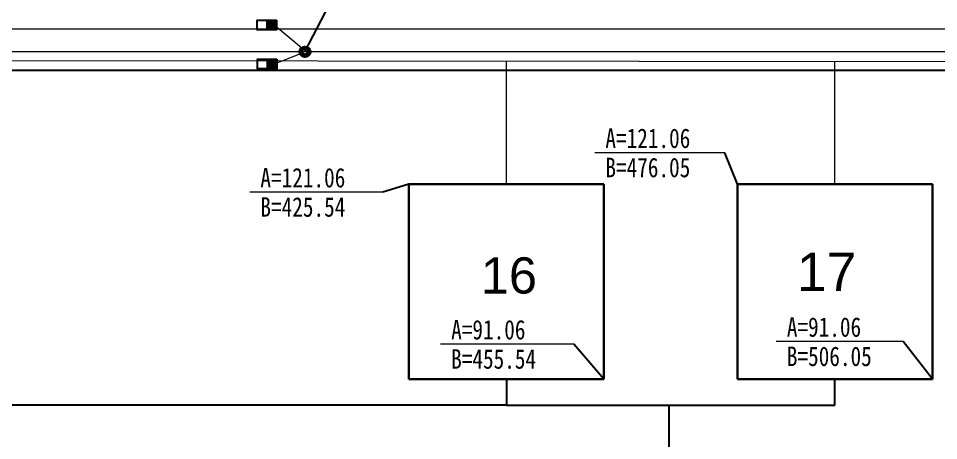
# Model space of a CAD drawing. Header units: millimetres. Extents: x 210832 to 1443773, y 126806 to 1026245.
# Drawn here: x 214184.1 to 214325.6, y 129090.4 to 129155.3 of the extents above; entities that cross this region are included whole.
import ezdxf
from ezdxf.enums import TextEntityAlignment as Align
from ezdxf.lldxf.tags import DXFTag

# ---------------------------------------------------------------- set-up
doc = ezdxf.new("R2010")
doc.units = ezdxf.units.MM
doc.header["$LTSCALE"] = 500
for name, color, linetype, lineweight in [('01构筑物', 7, 'Continuous', 60), ('厂区污水管', 141, 'CW_LINE', 60), ('厂区给水管', 60, 'G_LINE', 60), ('超越管', 94, 'CY_LINE', 60), ('雨水管', 20, 'Y_LINE', 60)]:
    doc.layers.add(name, color=color, linetype=linetype, lineweight=lineweight)
doc.layers.add('标注', color=3, linetype='Continuous')
doc.layers.add('道路', color=200, linetype='Continuous')
doc.styles.add('Dim_ZB', font='txt', dxfattribs={"width": 0.8})
doc.styles.get("Standard").update_dxf_attribs({"font": 'arial.ttf'})
tags = doc.linetypes.add('CW_LINE', pattern='A,12.7,-5.08,["CW",Standard,S=2.54,R=0,X=-2.54,Y=-1.27],-6.35', length=24.13).pattern_tags.tags
tags[6] = DXFTag(74, 10)
tags = doc.linetypes.add('CY_LINE', pattern='A,12.7,-5.08,["CY",Standard,S=2.54,R=0,X=-2.54,Y=-1.27],-6.35', length=24.13).pattern_tags.tags
tags[6] = DXFTag(74, 10)
tags = doc.linetypes.add('G_LINE', pattern='A,12.7,-5.08,["G",Standard,S=2.54,R=0,X=-2.54,Y=-1.27],-6.35', length=24.13).pattern_tags.tags
tags[6] = DXFTag(74, 10)
tags = doc.linetypes.add('Y_LINE', pattern='A,12.7,-5.08,["Y",Standard,S=2.54,R=0,X=-2.54,Y=-1.27],-6.35', length=24.13).pattern_tags.tags
tags[6] = DXFTag(74, 10)
doc.dimstyles.new('ISO-25', dxfattribs={"dimtxt": 2.5, "dimasz": 2.5, "dimexe": 1.25, "dimexo": 0.625, "dimtad": 1, "dimtxsty": 'Standard', "dimcen": 2.5, "dimadec": 0, "dimazin": 0, "dimtfac": 1, "dimtmove": 0, "dimatfit": 3, "dimfxl": 1, "dimarcsym": 0})

# ---------------------------------------------------------------- blocks, each defined once
blk = doc.blocks.new('*U118')
at = {"lineweight": 15, "ltscale": 0.002}
blk.add_line((0, 0), (-20.48, 0), dxfattribs=at)
at = {"lineweight": 15, "ltscale": 0.002, "style": 'Dim_ZB', "width": 0.8}
blk.add_text(' A=121.06 ', height=3, dxfattribs=at).set_placement((-20.48, 0.75))
blk.add_text(' B=425.54 ', height=3, dxfattribs=at).set_placement((-20.48, -0.75), align=Align.TOP_LEFT)
blk = doc.blocks.new('*U119')
at = {"lineweight": 15, "ltscale": 0.002}
blk.add_line((0, 0), (-20.48, 0), dxfattribs=at)
at = {"lineweight": 15, "ltscale": 0.002, "style": 'Dim_ZB', "width": 0.8}
blk.add_text(' A=91.06 ', height=3, dxfattribs=at).set_placement((-20.48, 0.75))
blk.add_text(' B=455.54 ', height=3, dxfattribs=at).set_placement((-20.48, -0.75), align=Align.TOP_LEFT)
blk = doc.blocks.new('*U120')
at = {"lineweight": 15, "ltscale": 0.002}
blk.add_line((0, 0), (-20.01, 0), dxfattribs=at)
at = {"lineweight": 15, "ltscale": 0.002, "style": 'Dim_ZB', "width": 0.8}
blk.add_text(' A=121.06 ', height=3, dxfattribs=at).set_placement((-20.01, 0.75))
blk.add_text(' B=476.05 ', height=3, dxfattribs=at).set_placement((-20.01, -0.75), align=Align.TOP_LEFT)
blk = doc.blocks.new('*U121')
at = {"lineweight": 15, "ltscale": 0.002}
blk.add_line((0, 0), (-19.53, 0), dxfattribs=at)
at = {"lineweight": 15, "ltscale": 0.002, "style": 'Dim_ZB', "width": 0.8}
blk.add_text(' A=91.06 ', height=3, dxfattribs=at).set_placement((-19.53, 0.75))
blk.add_text(' B=506.05 ', height=3, dxfattribs=at).set_placement((-19.53, -0.75), align=Align.TOP_LEFT)

msp = doc.modelspace()

# ---------------------------------------------------------------- hatches: boundary and pattern name
h = msp.add_hatch(color=256)
h.dxf.hatch_style = 1
h.paths.add_polyline_path([(214222.3, 129153.57), (214223.8, 129153.57), (214223.8, 129155.07), (214222.3, 129155.07)])
h = msp.add_hatch(color=256)
h.dxf.hatch_style = 1
h.paths.add_polyline_path([(214222.35, 129147.58), (214223.85, 129147.58), (214223.85, 129149.08), (214222.35, 129149.08)])

# ---------------------------------------------------------------- linework, layer by layer
for p, q in [((214222.3, 129155.07), (214222.3, 129153.57)), ((214222.35, 129149.08), (214222.35, 129147.58))]:
    msp.add_line(p, q)
at = {"lineweight": 15, "ltscale": 0.002}
for p, q in [((214244.15, 129129.84), (214259.15, 129129.84)), ((214294.66, 129129.84), (214309.66, 129129.84))]:
    msp.add_line(p, q, dxfattribs=at)
for points in [[(214223.8, 129155.07), (214223.8, 129153.57), (214220.8, 129153.57), (214220.8, 129155.07)], [(214223.85, 129149.08), (214223.85, 129147.58), (214220.85, 129147.58), (214220.85, 129149.08)]]:
    msp.add_lwpolyline(points, close=True)
at = {"layer": '01构筑物', "lineweight": 30, "ltscale": 0.002}
for p, q in [((214244.15, 129099.84), (214244.15, 129129.84)), ((214244.15, 129129.84), (214274.15, 129129.84)), ((214274.15, 129129.84), (214274.15, 129099.84)), ((214294.66, 129099.84), (214294.66, 129129.84)), ((214294.66, 129129.84), (214324.66, 129129.84)), ((214324.66, 129129.84), (214324.66, 129099.84)), ((214274.15, 129099.84), (214244.15, 129099.84)), ((214324.66, 129099.84), (214294.66, 129099.84))]:
    msp.add_line(p, q, dxfattribs=at)
at = {"layer": 'Defpoints', "lineweight": 15, "ltscale": 0.002}
for p, q in [((214223.36, 129154.42), (214227.68, 129150.81)), ((214223.24, 129148.26), (214227.77, 129150.06))]:
    msp.add_line(p, q, dxfattribs=at)
at = {"layer": '厂区污水管', "lineweight": -3, "ltscale": 0.002}
for p, q in [((214244.15, 129099.84), (214259.15, 129099.84)), ((214259.15, 129099.84), (214259.15, 129095.84)), ((214309.66, 129095.84), (214309.66, 129099.84)), ((214259.15, 129095.84), (214084.94, 129095.84)), ((214259.15, 129095.84), (214294.66, 129095.84)), ((214284.15, 129086.81), (214284.15, 129095.84)), ((214294.66, 129095.84), (214309.66, 129095.84))]:
    msp.add_line(p, q, dxfattribs=at)
at = {"layer": '厂区给水管', "lineweight": 15, "ltscale": 0.002}
for p, q in [((214376.82, 129148.63), (214080.22, 129148.91)), ((214259.15, 129129.84), (214259.15, 129148.74)), ((214309.66, 129129.84), (214309.66, 129148.69))]:
    msp.add_line(p, q, dxfattribs=at)
at = {"layer": '超越管', "lineweight": 15, "ltscale": 0.002}
msp.add_line((213857.48, 129153.71), (214332.42, 129153.71), dxfattribs=at)
at = {"layer": '道路', "lineweight": -3, "ltscale": 0.002}
msp.add_line((214117.6, 129147.38), (214345.92, 129147.38), dxfattribs=at)
at = {"layer": '雨水管', "lineweight": 15, "ltscale": 0.002}
msp.add_line((214083.03, 129150.23), (214382.06, 129150.23), dxfattribs=at)
at = {"layer": '雨水管', "ltscale": 0.002}
msp.add_circle((214228.16, 129150.2), 0.625, dxfattribs=at)

# ---------------------------------------------------------------- block references
at = {"layer": '标注', "lineweight": 15, "ltscale": 0.002}
for name, p in [('*U120', (214292.74, 129134.65)), ('*U118', (214240.15, 129128.58)), ('*U119', (214269.49, 129105.2)), ('*U121', (214320.17, 129105.61))]:
    msp.add_blockref(name, p, dxfattribs=at)

# ---------------------------------------------------------------- texts
at = {"lineweight": -3, "ltscale": 0.002, "insert": (214255.2, 129118.58), "char_height": 5.568, "width": 16.2348, "attachment_point": 1}
msp.add_mtext('16', dxfattribs=at)
at = {"lineweight": -3, "ltscale": 0.002, "insert": (214303.8, 129119.3), "char_height": 5.899, "attachment_point": 1}
msp.add_mtext_dynamic_manual_height_columns('17', width=24.348, gutter_width=29.49, heights=[0], dxfattribs=at)

# ---------------------------------------------------------------- leaders
at = {"layer": '标注', "lineweight": 15, "ltscale": 0.002}
for points in [[(214228.16, 129150.2), (214235.32, 129164.06)], [(214294.66, 129129.84), (214292.74, 129134.65)], [(214244.15, 129129.84), (214240.15, 129128.58)], [(214324.66, 129099.84), (214320.17, 129105.61)], [(214274.15, 129099.84), (214269.49, 129105.2)]]:
    msp.add_leader(points, dimstyle='ISO-25', override={"dimzin": 0, "dimldrblk": 'None'}, dxfattribs=at)

doc.saveas('drawing.dxf')
